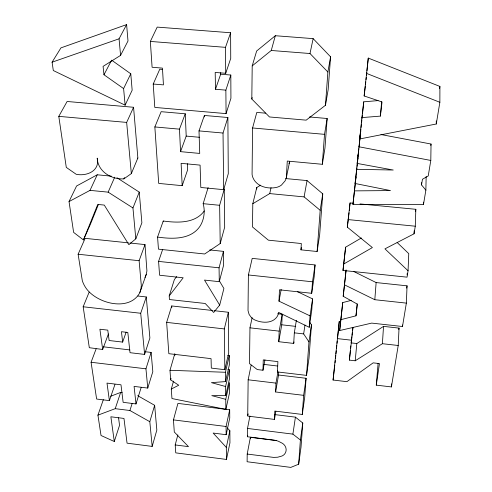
<?xml version="1.0" encoding="UTF-8"?>
<svg xmlns="http://www.w3.org/2000/svg" width="492" height="492" viewBox="0 0 492 492"><rect width="100%" height="100%" fill="white"/><g stroke="black" fill="none" stroke-linecap="round" stroke-linejoin="round"><path stroke-width="0.74" d="M439.866 102.281L439.909 86.438L368.274 58.081L364.148 95.971L382.038 101.961L380.365 116.112L361.915 117.606L359.707 138.959L436.275 124.002L439.866 102.281L366.478 73.376M436.275 124.002L436.293 120.94M309.222 327.278L310.046 315.87L278.995 301.166L279.462 289.813L311.676 293.287L314.228 276.399L315.064 264.948L252.199 258.38L248.392 274.966L248.017 310.6L249.112 314.437L251.234 317.389A12.208 8.745 11.7 0 0 254.788 319.941C261.793 323.09 272.371 323.853 277.131 316.602A19.028 13.671 11.8 0 0 278.269 313.951L278.534 312.377L309.222 327.278L311.737 310.286L312.574 298.902L297.408 291.658M276.338 440.537L250.391 437.308L247.205 454.054L247.113 461.742L290.815 467.4L298.662 464.196L301.012 447.24L302.771 422.997L295.421 417.142L274.438 414.553M247.205 454.054L273.57 457.4L277.66 457.222L281.91 456.035A12.411 7.7 10.4 0 0 284.493 454.221C286.584 451.963 286.664 448.298 284.954 445.807A11.408 7.097 10.3 0 0 282.562 443.397L278.404 441.25A14.914 9.256 10.4 0 0 275.249 440.34L247.408 436.748L247.507 428.44L249.93 416.017M251.135 365.156L248.146 379.793L247.716 416.097L274.474 419.412L275.84 411.312M251.806 99.015L252.205 65.885L256.658 50.996L275.323 35.725L313.146 38.634L330.575 56.832L328.152 89.722L325.47 105.27L306.172 120.153L269.468 116.961L251.806 99.015L252.218 97.564M252.144 317.629L249.961 327.832L249.487 363.6L257.267 369.566L262.98 370.242L264.942 359.966M265.539 113.166L256.806 112.41L252.581 127.975L252.076 174.328A18.567 15.147 12.9 0 0 252.956 177.71C256.683 186.788 268.312 189.445 277.058 187.255A14.963 12.195 12.8 0 0 281.461 185.072L285.053 180.921A20.154 16.451 13.3 0 0 286.338 177.624L289.696 161.511A19.723 16.328 13.3 0 1 288.97 163.676M260.6 185.183L256.769 187.52L252.802 203.713L252.476 226.941L268.368 240.17L301.338 243.534L300.963 249.844L317.119 251.504L319.659 234.789L322.758 193.83L307.039 180.582L285.612 178.559M250.373 438.759L250.391 437.308M355.98 176.683L352.955 204.401L423.495 204.444L425.869 190.152L421.539 184.924L422.456 179.26L428.231 175.933L430.801 160.447L431.041 144.027L380.949 134.531M256.744 189.008L256.769 187.52M425.869 190.152L426.152 176.517M423.495 204.444L423.55 202.157M262.98 370.242L263.263 359.904L277.888 361.608L277.451 371.946L306.534 375.384L308.976 358.317L311.461 324.861L309.855 322.42M421.539 184.924L421.601 182.661M361.356 237.98L345.612 247.193L342.986 270.452L407.032 277.162L408.065 270.772L384.941 248.854L414.049 233.805L414.153 230.859M414.049 233.805L415.279 226.203L415.838 209.303L360.003 203.916M274.474 419.412L274.819 411.072L302.279 414.448L304.696 397.401L306.085 378.28L278.54 375.021L278.669 372.069M302.279 414.448L303.644 395.34L275.606 391.964L275.975 383.114L277.9 372.063M407.124 274.923L407.185 273.429M351.257 300.36L342.727 302.592L339.671 330.55L371.675 323.103L402.487 326.516L406.355 303.115L407.056 285.834L376.134 282.562L353.773 271.504M408.065 270.772L408.754 253.632L397.161 242.507M293.952 341.952L293.712 343.428L278.73 341.712L279.179 331.134L282.23 314.253L277.703 313.748M278.73 341.712L281.756 324.806L282.23 314.253M402.487 326.516L402.554 325.009M378.12 363.324L376.275 385.138L391.417 386.927L398.219 345.489L399.043 328.109L383.526 326.381L356.817 343.539L351.103 342.893L351.282 341.362M391.417 386.927L391.577 383.901M293.712 343.428L294.321 332.844L296.368 320.323M350.359 350.378L349.394 360.113L355.212 360.784L382.401 343.699L383.526 326.381M298.662 464.196L300.391 440.008L302.771 422.997M311.676 293.287L312.506 281.799L315.064 264.948M325.47 105.27L327.881 72.004L330.575 56.832M306.534 375.384L308.982 341.891L311.461 324.861M286.338 177.624L287.279 161.062L322.322 164.291L324.517 134.341L327.162 118.498L309.462 116.967M317.119 251.504L320.187 210.299L322.758 193.83M327.162 118.498L324.948 148.172L322.322 164.291M406.355 303.115L374.812 299.714L376.134 282.562M380.365 116.112L381.644 101.795M355.212 360.784L356.817 343.539M340.784 319.683L355.993 315.827L357.149 303.908M350.581 348.133L350.808 345.888M349.394 360.113L352.961 327.524M343.625 264.075L372.382 247.574L347.321 227.169L350.058 202.956L353.883 203.325M345.612 247.193L342.986 270.452M349.302 210.49L350.058 202.956M376.275 385.138L379.461 363.588L373.157 362.856L346.891 381.663L333.072 380.033L339.246 321.467L340.735 321.633M335.04 362.856L335.267 360.599M335.495 358.342L335.802 355.329M335.956 353.828L336.264 350.814M336.491 348.557L336.799 345.55M337.026 343.287L337.254 341.03M337.487 338.773L339.246 321.467M355.993 315.827L357.364 304.142L343.195 296.301L346.067 270.028M342.727 302.592L339.671 330.55M345.212 278.515L346.079 270.108M354.345 190.878L390.457 190.576L355.107 183.491L357.936 157.483M356.571 169.316L393.231 170.023L357.18 163.43L360.765 130.7L360.531 132.951M355.47 181.899L352.955 204.401M355.624 180.404L355.931 177.421M357.075 166.37L357.456 162.674M357.61 161.192L357.918 158.233M358.145 156.007L358.453 153.049L358.108 156.007M359.055 147.213L359.91 138.953M360.064 137.452L360.372 134.451M361.565 122.963L361.872 119.943M362.032 118.431L362.346 115.411M362.499 113.898L363.748 101.819L378.028 100.608M366.042 79.667L366.269 77.435M366.503 75.202L366.811 72.226M366.964 70.737L368.274 58.081M355.107 183.491L356.909 167.858M333.072 380.033L334.781 365.095M343.195 296.301L345.132 279.278M364.148 95.971L365.273 86.34M365.445 84.858L365.79 81.893M361.915 117.606L363.748 101.819M359.707 138.959L360.857 129.058M361.036 127.533L361.386 124.482M357.18 163.43L358.883 148.682M351.546 339.074L351.811 336.78M351.989 335.255L352.34 332.198M352.518 330.673L352.875 327.623M347.321 227.169L349.031 212.765M303.644 395.34L306.085 378.28M310.046 315.87L312.574 298.902M300.391 440.008L292.9 434.128L295.421 417.142M308.982 341.891L303.644 333.902L304.997 325.04M415.476 211.572L415.838 209.303M398.803 329.609L399.043 328.109M406.687 288.091L407.056 285.834M439.547 88.665L439.909 86.438M430.808 145.491L431.041 144.027M275.606 391.964L278.54 375.021M300.963 249.844L301.35 247.574M277.451 371.946L277.703 370.476M320.187 210.299L304.105 196.898L307.039 180.582M278.995 301.166L281.184 289.474M247.408 436.748L247.691 435.285M247.857 415.365L248.146 413.901M177.833 434.922L175.201 444.934L175.755 452.868L226.461 459.442L229.948 442.794L229.856 430.74L227.378 427.985M226.461 459.442L226.32 447.412L229.856 430.74M327.881 72.004L309.991 53.523L313.146 38.634M226.32 447.412L213.165 433.065L226.166 434.713L229.758 418.016L229.69 409.787L177.932 403.397L173.448 419.891L174.297 432.001L188.473 446.638L175.201 444.934M226.166 434.713L226.068 426.496L229.69 409.787M225.865 409.393L229.555 392.665L229.481 382.604L225.742 399.338L225.865 409.393L171.96 398.545L171.296 389.037L173.528 381.14M225.742 399.338L211.769 395.617L225.699 395.654L229.45 378.92L229.377 369.781L227.913 369.381M225.699 395.654L225.588 386.515L229.377 369.781M252.802 203.713L269.721 193.59L271.049 187.704M225.588 386.515L211.419 382.647L225.533 381.595L229.34 364.861L229.266 355.544L227.734 355.495M225.533 381.595L225.422 372.278L229.266 355.544M212.495 310.489L171.72 305.95L166.647 322.377L168.83 353.687L211.056 358.643L211.308 368.096L224.826 369.701L228.694 352.973L228.35 312.26L214.008 310.661M224.826 369.701L224.315 328.927L228.35 312.26M128.455 242.857L85.147 238.349L78.123 254.235L82.299 280.637A36.469 25.707 20.4 0 0 84.858 286.319C94.433 303.158 129.353 312.715 139.888 292.519L146.222 274.456L146.917 270.907L145.005 244.585L129.956 243.017M176.683 276.572L174.377 279.561L169.211 295.932L169.445 299.53L205.213 303.484L213.639 312.469L219.684 305.089L223.903 288.503L219.223 280.649M219.684 305.089L204.494 280.083L219.291 281.682L223.614 265.176L223.442 251.369L209.746 249.948M219.291 281.682L219.063 267.814L223.442 251.369M204.266 210.963C195.01 223.725 177.181 222.901 163.252 221.006L157.575 237.083L158.455 249.155L204.666 253.989L220.213 243.54L224.672 227.206L224.247 189.192L223.768 189.149M252.205 65.885L271.258 50.479L275.323 35.725M103.345 399.682L97.933 415.156L101.026 435.494L114.285 441.515L110.872 416.786L123.978 418.44L127.047 443.163L152.176 446.41L156.843 430.057L154.642 405.31L137.711 395.673M220.213 243.54L219.629 205.293L224.247 189.192M171.296 389.037L178.731 385.242L170.662 379.892L171.068 378.459M182.181 185.675L181.111 163.338L200.09 165.115L200.797 187.47L223.682 189.672L228.288 173.67L227.87 117.514L204.364 115.46L199.008 130.897L199.721 153.424L180.552 151.653L179.475 129.15L185.25 113.793L161.148 111.684L154.851 126.948L158.701 183.411L182.181 185.675L187.637 169.838L187.372 163.725M170.662 379.892L169.992 370.285L174.771 353.779L174.863 355.255M152.176 446.41L149.808 421.699L154.642 405.31M96.118 348.896L91.075 362.266L96.623 399.037L109.402 400.623L106.992 383.102L120.983 384.805L123.135 402.327L135.995 403.926L134.082 386.404L147.766 388.071L152.815 371.657L151.124 352.42L145.042 351.706M157.575 237.083C171.929 239.087 190.422 239.955 199.777 226.578C204.137 219.906 205.305 211.32 203.159 203.676L208.116 187.643M223.682 189.672L223.03 133.043L227.87 117.514M135.995 403.926L141.136 387.573M162.637 69.434L159.777 69.2L153.221 84.027L154.789 107.416L226.074 113.615L230.926 98.271L230.816 75.036L220.668 74.2L215.484 89.261L225.865 90.134L230.816 75.036M147.766 388.071L145.946 368.822L151.124 352.42M149.808 421.699L129.913 410.506L132.17 403.415M89.175 292.094L83.16 306.774L89.316 347.709L102.68 349.474L99.901 329.228L107.779 330.132L109.119 340.513L122.656 342.094L121.45 331.713L127.815 332.444L130.029 352.696L144.611 354.412L149.888 338.022L146.284 296.953L137.877 296.024M114.285 441.515L119.538 425.322L118.566 417.819M97.933 415.156L115.226 408.674L120.663 392.413L122.182 392.598M215.484 89.261L215.195 72.435L225.717 73.296L230.736 58.394L230.613 32.755L157.2 27.103L150.355 41.426L152.096 67.263L162.452 68.111L163.442 84.882L153.221 84.027M144.611 354.412L140.712 313.263L146.284 296.953M169.211 295.932L183.172 277.789L159.593 275.243L158.578 261.4L162.661 249.426M109.402 400.623L114.974 384.381M225.717 73.296L225.484 47.343L230.613 32.755M122.656 342.094L126.13 332.174M146.222 274.456L145.011 277.457M139.888 292.519L140.964 288.902L141.302 285.477L139.113 260.711L145.005 244.585M180.552 151.653L186.197 136.093L185.25 113.793M102.68 349.474L108.412 333.957M111.309 176.148L97.238 174.795L76.58 185.994L69.034 201.572L73.622 232.39L83.449 239.93L97.773 204.438L104.273 205.084L128.861 244.672L135.81 238.829L141.88 222.815L139.248 192.12L116.93 177.735M135.81 238.829L132.951 207.944L139.248 192.12M98.474 204.303L90.466 224.094L83.449 239.93M131.333 173.602L137.858 158.012L133.566 107.274L67.115 101.481L58.788 116.358L66.285 167.391L76.211 174.291C86.635 176.456 100.153 170.988 97.207 158.147C97.865 171.622 111.432 179.598 123.861 178.879L131.333 173.602L126.659 122.41L133.566 107.274M123.861 178.879L124.439 177.52M69.034 201.572L90.018 190.367L108.148 192.144L114.716 177.181M90.018 190.367L97.238 174.795M125.122 105.165L123.609 88.585L103.972 74.753L103.08 66.383L120.577 55.387L128 40.977L126.616 24.6L60.934 47.878L52.09 62.183L53.308 70.528L125.122 105.165L132.163 90.196L130.774 73.788L111.635 60.165M123.609 88.585L130.774 73.788M103.972 74.753L111.284 60.83M120.577 55.387L119.064 38.806L126.616 24.6M137.397 158.344L137.858 158.012M110.706 396.244L120.663 392.413M52.09 62.183L119.064 38.806M169.992 370.285L225.422 372.278M271.258 50.479L309.991 53.523M150.355 41.426L225.484 47.343M252.581 127.975L324.517 134.341M58.788 116.358L126.659 122.41M154.851 126.948L179.475 129.15M199.008 130.897L223.03 133.043M186.197 136.093L199.709 137.311M269.721 193.59L304.105 196.898M203.159 203.676L219.629 205.293M348.084 219.586L415.279 226.203M158.578 261.4L219.063 267.814M78.123 254.235L139.113 260.711M248.392 274.966L312.506 281.799M281.756 324.806L295.729 326.374M83.16 306.774L140.712 313.263M249.961 327.832L279.179 331.134M294.321 332.844L303.644 333.902M337.272 338.594L351.7 340.23M382.401 343.699L398.219 345.489M166.647 322.377L224.315 328.927M263.737 364.387L277.408 365.993M103.252 346.792L129.851 349.917M248.146 379.793L275.975 383.114M91.075 362.266L145.946 368.822M115.226 408.674L129.913 410.506M247.507 428.44L292.9 434.128M173.448 419.891L226.068 426.496M358.902 146.77L430.801 160.447M344.382 284.794L374.812 299.714M108.148 192.144L132.951 207.944M163.252 221.006L163.301 221.763M171.72 305.95L171.819 307.475M204.364 115.46L204.408 116.948M220.65 72.687L220.668 74.2M225.865 90.134L226.074 113.615"/></g></svg>
